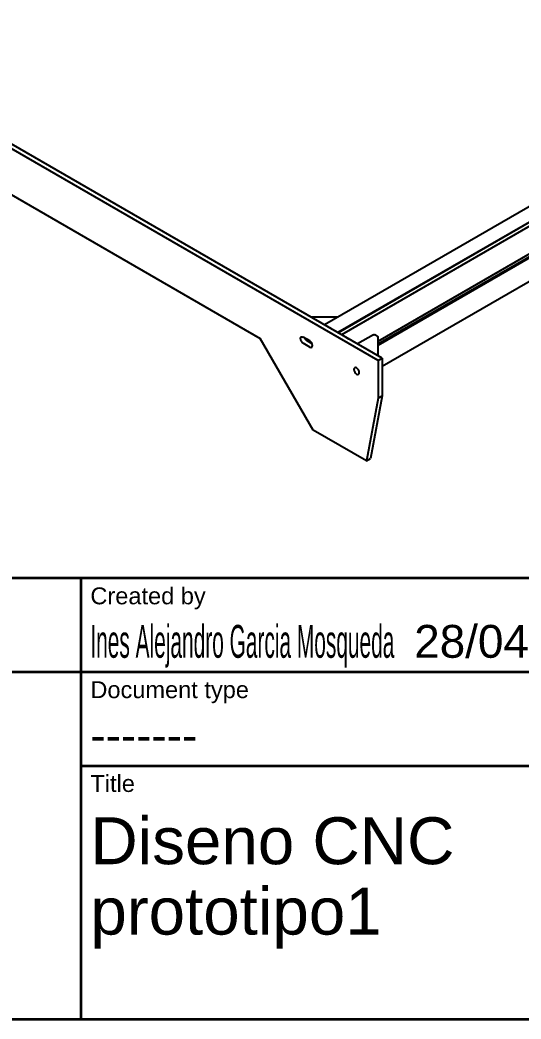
# Model space of a CAD drawing. Header units: millimetres. Extents: x 129 to 6329, y 33 to 3553.
# Drawn here: x 2794 to 3329, y 33 to 1098 of the extents above; entities that cross this region are included whole.
import ezdxf
from ezdxf.enums import TextEntityAlignment as Align

# ---------------------------------------------------------------- set-up
doc = ezdxf.new("R2010")
doc.units = ezdxf.units.MM
doc.layers.add('TITLEBLOCK', color=7, linetype='Continuous', lineweight=35)
doc.layers.add('vistasIsometricas', color=255, linetype='Continuous')
doc.styles.add('FusionTitle', font='arial.ttf')

# ---------------------------------------------------------------- blocks, each defined once
blk = doc.blocks.new('ISO_TITLEBLOCK')
at = {"layer": 'TITLEBLOCK'}
for p, q in [((0, 47), (-180, 47)), ((-122, 0), (-122, 47)), ((-180, 37), (0, 37)), ((-122, 27), (0, 27)), ((-180, 0), (0, 0))]:
    blk.add_line(p, q, dxfattribs=at)
at = {"layer": 'TITLEBLOCK', "style": 'FusionTitle'}
for s, p in [('Created by', (-121, 46)), ('Document type', (-121, 36)), ('Title', (-121, 26))]:
    blk.add_text(s, height=1.8, dxfattribs=at).set_placement(p, align=Align.TOP_LEFT)
for tag, height, p in [('DEPT', 3.5, (-179, 42)), ('TECHNICAL_REFERENCE', 3.5, (-155, 42)), ('CREATED_BY', 3.5, (-121, 42)), ('APPROVED_BY', 3.5, (-60, 42)), ('DOCUMENT_TYPE', 3.5, (-121, 32)), ('DOCUMENT_STATUS', 3.5, (-60, 32)), ('TITLE_1', 5, (-121, 21.5)), ('TITLE_2', 5, (-121, 14)), ('TITLE_3', 5, (-121, 6.5)), ('DATE_OF_ISSUE', 3.5, (-50, 5))]:
    blk.add_attdef(tag, text='', height=height, dxfattribs=at).set_placement(p, align=Align.TOP_LEFT)
for tag, p in [('CREATED_DATE', (-62, 42)), ('APPROVED_DATE', (-0.99, 42))]:
    blk.add_attdef(tag, text='', height=3.5, dxfattribs=at).set_placement(p, align=Align.TOP_RIGHT)
for tag, height, p in [('DRAWING_NUMBER', 5, (-30.5, 19.75)), ('REV', 3.5, (-56, 4.85)), ('SHEET', 3.5, (-7.5, 4.85))]:
    blk.add_attdef(tag, text='', height=height, dxfattribs=at).set_placement(p, align=Align.TOP_CENTER)

msp = doc.modelspace()

# ---------------------------------------------------------------- linework, layer by layer
at = {"layer": 'vistasIsometricas', "extrusion": (0, 0.816497, 0.57735)}
for p, q in [((3176.586, 734.528), (2260.176, 1263.618)), ((3180.829, 736.978), (2264.418, 1266.068)), ((2386.041, 1141.96), (3050.721, 758.207)), ((3661.767, 1085.743), (3119.258, 772.525)), ((3660.974, 1068.811), (3133.525, 764.288)), ((3660.966, 1068.643), (3133.667, 764.207)), ((3660.754, 1064.104), (3137.492, 761.998)), ((3660.666, 1034.602), (3176.13, 754.855)), ((3660.666, 1031.696), (3176.13, 751.948)), ((3660.666, 1030.424), (3176.13, 750.677)), ((3660.666, 1005.371), (3180.829, 728.337)), ((3133.424, 780.704), (3105.093, 780.704)), ((3126.774, 768.186), (3119.844, 772.187)), ((3107.29, 660.227), (3050.721, 758.207)), ((3103.542, 755.471), (3096.471, 759.554)), ((3098.421, 758.148), (3098.663, 758.288)), ((3145.3, 757.49), (3138.37, 761.491)), ((3171.42, 762.081), (3154.385, 752.245)), ((3175.38, 760.66), (3172.92, 762.081)), ((3176.13, 759.361), (3176.13, 739.691)), ((3103.542, 748.939), (3096.471, 753.022)), ((3105.991, 752.424), (3100.714, 755.471)), ((3176.586, 734.528), (3180.829, 736.978)), ((3180.829, 736.978), (3180.829, 696.969)), ((3176.586, 734.528), (3176.586, 694.52)), ((3176.586, 694.52), (3163.858, 627.567)), ((3180.829, 696.969), (3168.101, 630.017)), ((3176.586, 694.52), (3180.829, 696.969)), ((3163.858, 627.567), (3107.29, 660.227)), ((3163.858, 627.567), (3168.101, 630.017))]:
    msp.add_line(p, q, dxfattribs=at)
at = {"layer": 'vistasIsometricas', "extrusion": (2e-16, -1e-16, -1)}
msp.add_arc((-3172.17, 760.782), 1.5, 60, 120, dxfattribs=at)
at = {"layer": 'vistasIsometricas', "extrusion": (1e-16, -1e-16, -1)}
msp.add_arc((-3174.63, 759.361), 1.5, 120, 180, dxfattribs=at)
at = {"layer": 'vistasIsometricas', "extrusion": (1.5e-16, 8.66025e-17, -1)}
for centre, end_param in [((3096.471, 756.288), 7.06858347), ((3100.714, 758.737), 4.97418837)]:
    msp.add_ellipse(centre, major_axis=(-2, 3.464), ratio=0.57735027, start_param=3.92699082, end_param=end_param, dxfattribs=at)
at = {"layer": 'vistasIsometricas'}
msp.add_ellipse((3103.542, 752.205), major_axis=(-2, 3.464), ratio=0.57735027, start_param=2.35619449, end_param=5.49778714, dxfattribs=at)
at = {"layer": 'vistasIsometricas', "extrusion": (1.5e-16, 8.66025e-17, -1)}
msp.add_ellipse((3153.464, 723.383), major_axis=(-2, 3.464), ratio=0.57735027, dxfattribs=at)

# ---------------------------------------------------------------- block references
at = {"layer": 'TITLEBLOCK'}
ref = msp.add_blockref('ISO_TITLEBLOCK', (4079.571, 32.771), dxfattribs=dict(at, xscale=10, yscale=10, zscale=10))
ref.add_attrib('DOCUMENT_TYPE', '-------', dxfattribs={"height": 35, "style": 'FusionTitle'}).set_placement((2869.571, 352.771), align=Align.TOP_LEFT)
ref.add_attrib('CREATED_DATE', '28/04/2023', dxfattribs={"height": 35, "style": 'FusionTitle'}).set_placement((3459.571, 452.771), align=Align.TOP_RIGHT)
ref.add_attrib('TITLE_2', 'prototipo1', dxfattribs={"height": 50, "style": 'FusionTitle'}).set_placement((2869.571, 172.771), align=Align.TOP_LEFT)
ref.add_attrib('TITLE_1', 'Diseno CNC', dxfattribs={"height": 50, "style": 'FusionTitle'}).set_placement((2869.571, 247.771), align=Align.TOP_LEFT)
ref.add_attrib('CREATED_BY', 'Ines Alejandro Garcia Mosqueda', dxfattribs={"height": 35, "style": 'FusionTitle', "width": 0.455243}).set_placement((2869.571, 452.771), align=Align.TOP_LEFT)

doc.saveas('drawing.dxf')
